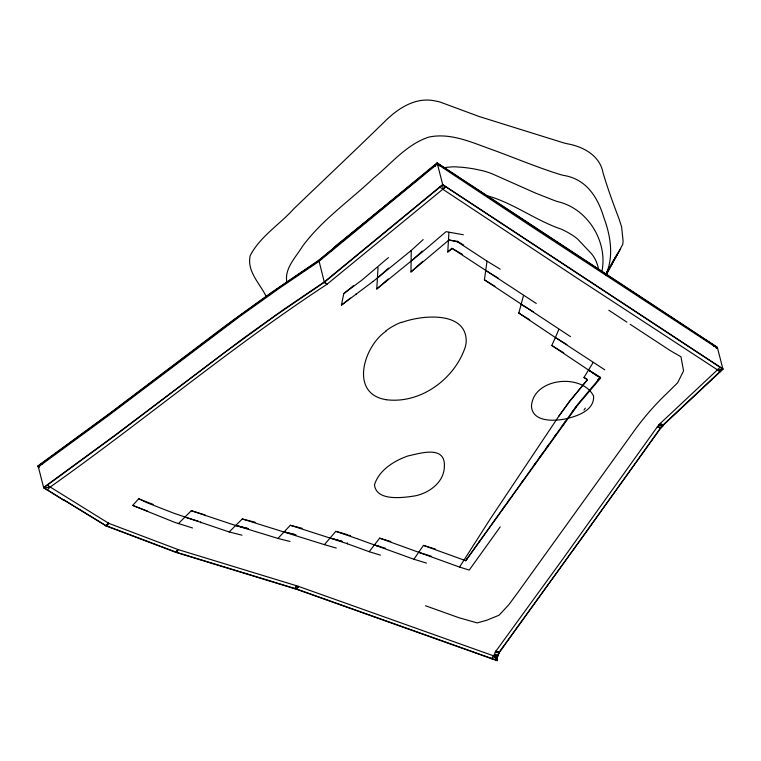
<?xml version="1.0" encoding="UTF-8"?>
<svg xmlns="http://www.w3.org/2000/svg" width="761" height="761" viewBox="0 0 761 761"><rect width="100%" height="100%" fill="white"/><g stroke="black" fill="none" stroke-linecap="round" stroke-linejoin="round"><path stroke-width="1.14" d="M462.288 244.205L457.456 241.323L448.942 240.029L410.978 271.972L411.263 250.455L423.145 239.591M378.036 267.644L376.771 288.999L422.146 252.11L446.06 231.658L463.325 234.749M536.248 303.449L452.357 248.571L447.772 252.005L448.923 232.267M448.391 240.552L448.942 240.029L457.608 241.893L487.011 261.137L484.424 279.858L570.503 336.628M353.532 285.603L343.791 293.613L341.385 305.19L372.976 281.541M601.694 272.409C608.515 242.331 587.93 208.485 557.604 201.617A157.422 115.32 -14.4 0 1 554.379 200.514L535.649 193.132L492.272 173.869A67.862 49.712 -14.4 0 0 489.123 172.671L485.87 171.625A80.485 58.958 -14.4 0 0 482.522 170.702L474.455 168.999A153.817 112.676 -14.4 0 0 462.564 167.315L455.24 166.83A42.331 31.011 -14.4 0 0 451.52 166.906L446.498 167.391A50.045 36.661 -14.4 0 0 443.986 167.791M523.482 295.629L519.088 312.039M518.935 312.552L518.793 313.056L555.368 337.532L604.767 369.808M63.867 500.234L43.605 487.468L113.941 436.015L244.975 337.104L284.585 308.842L324.262 281.95L442.683 184.514L722.864 368.876L663.231 424.828L663.345 425.58L660.805 427.996L499.368 652.462L495.782 651.368L493.708 656.087L491.682 658.76L493.651 655.868L298.464 586.379L296.742 588.909M63.382 499.929L43.691 487.801L38.136 466.151L108.338 414.802L239.296 315.939L278.916 287.658L318.792 260.633L437.214 163.196L717.395 347.558L722.95 369.199L663.307 425.152L659.207 424.914L657.523 426.569L561.723 560.553L495.839 651.245L499.064 652.776L498.132 655.259L494.26 654.841L498.075 655.402L496.743 658.408L497.104 660.672L296.495 589.271L176.267 552.496L178.045 549.556L296.647 585.78L294.868 588.729L296.742 585.808L298.369 586.351L296.495 589.271L298.474 586.389M660.32 423.439L663.307 425.152L660.729 427.672L585.209 533.451L499.444 651.777L496.828 658.741L493.708 656.087L497.532 656.648M605.889 274.654C613.994 256.59 610.626 235.729 603.92 217.779C597.689 196.918 586.151 178.702 562.836 175.268A131.301 96.181 -14.4 0 1 559.192 174.231C537.256 167.306 515.987 158.45 494.422 150.469C473.466 143.249 451.492 132.29 428.814 137.094C406.488 144.39 391.287 163.739 373.613 178.122C350.707 199.915 324.11 218.274 304.647 243.482A143.734 105.294 -14.4 0 0 302.469 246.364C295.753 257.399 284.043 268.585 286.916 282.626M558.802 329.465L555.758 336.647M357.413 538.807L413.898 559.249L423.458 545.409L465.751 560.714L577.742 405.061L600.591 378.074L551.754 345.484L555.368 337.532L566.888 344.581M605.775 275.587L622.812 244.243L623.078 240.828L621.623 226.968L618.836 218.255A183.296 134.278 -14.4 0 1 617.571 215.03C612.31 201.047 607.23 187.016 602.997 172.68C599.972 155.824 583.535 146.73 567.963 143.905A116.909 85.641 -14.4 0 1 563.758 142.916L479.164 116.519L440.229 102.107A39.163 28.69 -14.4 0 0 436.034 101.146C415.934 96.228 397.642 108.509 384.134 122.102C354.245 151.296 323.825 179.938 293.698 208.904C279.534 224.676 259.967 236.576 250.141 255.753C246.783 271.858 260.11 283.568 266.369 296.876M606.146 274.683L617.77 253.289L606.688 272.571L620.691 248.742M615.249 257.922L612.234 262.212M593.057 362.645L583.982 377.427L587.511 379.787L569.418 401.561L558.498 416.657L490.541 518.507L459.539 567.078L379.634 538.151L369.199 551.706L347.549 543.82L347.178 542.717M176.133 552.457L178.045 549.556L108.585 523.264L105.874 525.813L108.576 523.226L47.287 485.204L43.691 487.801L49.912 487.382L47.192 489.96M176.124 552.229L177.912 549.718M106.179 525.994L108.585 523.264L106.179 525.994L63.914 499.987M479.126 541.899L479.706 541.09M502.422 509.375L542.593 453.271M521.637 482.55L523.378 480.105M533.861 465.475L535.611 463.03M539.102 458.151L556.567 433.76M562.683 425.228L554.817 436.196M563.568 424.001L565.318 421.565M466.702 559.23L504.163 506.94M507.663 502.06L509.404 499.625M546.084 448.391L549.585 443.52M500.215 526.897L469.233 570.065L459.539 567.078M178.045 549.537L175.991 552.4L106.53 526.127M571.454 413.033L577.599 404.51L600.391 377.304L588.557 370.065L597.965 376.324M574.964 408.162L575.839 406.945M561.808 426.445L567.944 417.913M568.828 416.695L573.214 410.598M465.751 560.714L466.997 558.821M583.963 410.036L585.333 408.134M558.498 416.657L569.418 401.561L587.454 379.549L583.982 377.427M632.239 433.599C642.541 418.997 654.251 405.356 667.216 393.057L677.604 382.821L683.568 370.892L680.962 356.785L670.184 350.545L630.118 324.262M631.725 434.303L517.918 592.4L508.709 604.871L498.997 615.249L486.802 620.215L477.204 622.917L459.102 617.78L425.447 605.737M192.533 527.972L174.726 522.36L132.671 505.418L138.721 498.759L146.692 502.612L173.451 513.076L229.166 531.958L242.264 518.964L324.395 544.648L335.81 531.33L347.986 534.831M331.045 250.978L334.089 247.62A54.307 39.781 -14.4 0 1 336.59 245.213L416.096 180.966M178.369 523.654L191.296 510.717L232.98 524.633L277.927 538.427L290.341 525.28L302.079 528.286M597.88 379.882L599.697 378.008M713.828 346.35L714.522 345.684L713.818 346.312M447.772 252.005L451.787 248.219L460.51 253.204M716.567 348.338L717.395 347.558L715.987 347.758M663.345 425.58L659.207 424.914L662.241 426.636L659.169 424.467L717.309 369.979L720.296 371.701L577.989 278.716L442.95 189.356L442.769 184.847L437.214 163.196L437.28 164.89M411.235 261.109L422.307 251.035M422.669 261.337L410.978 271.972M388.424 257.589L362.103 279.972L343.791 293.613M377.694 277.87L388.548 268.072M376.771 288.999L388.262 278.935M439.497 165.822L440.2 165.185M442.95 189.356L445.756 186.835L327.278 284.043L324.348 282.283L318.964 260.757M720.077 367.325L717.271 369.846L722.95 369.199L442.769 184.847L324.348 282.283L275.644 315.482L225.142 352.172L116.081 434.807L47.287 485.204L49.874 487.249C143.372 421.156 231.068 347.092 326.935 284.329L324.519 282.398M437.128 162.873L437.271 164.062L529.96 225.513L717.537 348.376L717.309 347.235L437.128 162.873L318.707 260.31L270.364 293.251L226.283 325.147L110.583 412.728L38.05 465.827L38.259 466.978L39.287 467.615M437.271 164.062L318.821 261.499L279.182 288.362L239.62 316.586L108.614 415.487L38.259 466.978M411.216 250.493L373.099 281.446M341.385 305.19L350.383 298.093M385.941 331.301C364.072 345.922 348.871 393.732 386.169 399.696M401.637 322.531C421.394 314.987 467.244 310.469 466.189 342.165A55.001 41.741 -7.9 0 1 465.275 347.006C454.669 379.045 420.567 404.062 386.303 399.725M39.677 466.017L38.136 466.151L39.011 466.693M495.192 652.348L499.064 652.776L495.782 651.359M484.338 194.987C511.792 201.703 534.669 220.176 561.418 229.213A105.085 76.975 -14.4 0 1 571.321 234.502L574.603 236.719A72.419 53.051 -14.4 0 1 577.666 239.097L591.792 254.06A59.206 43.367 -14.4 0 1 596.015 260.956L597.556 265.104A77.698 56.923 -14.4 0 1 598.251 267.672L598.755 270.269M659.188 424.505L663.307 425.152L659.169 424.467L662.536 425.028M242.264 518.964L255.201 522.236M237.603 525.927L235.672 525.442L247.867 528.534M295.515 534.736L284.11 531.844L290.169 533.385M237.965 526.013L248.552 528.705M277.927 538.427L289.989 541.48M229.166 531.958L242.027 535.202M292.452 533.965L296.039 534.888M335.706 539.587L342.412 541.423M335.163 539.444L334.517 539.254M349.594 535.297L350.659 535.601M330.093 537.989L341.851 541.366M324.395 544.648L336.305 548.072M333.442 538.95L334.089 539.13M379.634 538.151L390.821 541.556M380.243 546.712L374.402 544.933L385.466 548.301M423.458 545.409L435.302 549.033M418.664 552.324L431.145 556.148M413.898 559.249L426.493 563.102M369.199 551.706L380.462 555.149M465.722 560.6L463.868 560.029L464.686 560.286M191.296 510.717L204.271 514.702M184.78 517.109L198.583 521.342M290.341 525.28L334.155 539.387M657.323 426.854L660.805 427.996L657.789 426.322M496.039 650.959L499.368 652.462M335.801 539.939L347.454 543.792M335.03 539.692L334.479 539.501M138.721 498.759L153.18 504.438M335.81 531.33L356.871 538.626M132.671 505.418L147.548 511.135M497.019 660.339L296.41 588.938L176.048 552.125L106.093 525.67L64.409 500.281M657.523 426.569L660.805 427.996M462.983 244.614L463.668 245.023M461.195 253.613L462.564 254.421M496.514 658.389L497.104 660.672L493.708 656.087L496.933 658.008M435.102 166.041L434.369 165.594L435.121 166.126M439.925 187.244L442.854 189.004M487.011 261.137L500.177 269.166M64.599 500.681L63.429 499.682M485.775 270.536L498.312 278.184M484.424 279.858L494.907 286.269M521.237 304.429L533.223 311.763M518.783 313.094L529.713 319.782M551.754 345.484L563.758 352.838M38.05 465.827L39.077 466.455M626.912 322.15L608.81 310.231M318.792 260.633L319.439 261.147M324.348 282.283L327.116 284.205M493.708 656.087L496.962 658.379M41.731 463.563L42.378 464.067M600.391 377.304L600.591 378.074M597.613 380.148L597.804 380.88M577.599 404.51L577.742 405.061M457.456 241.323L457.608 241.893M385.589 281.361L385.751 281.989M356.148 293.556L356.386 294.507M205.137 514.969L205.337 515.73M200.562 521.951L200.78 522.817M318.707 260.31L318.821 261.499M417.076 180.262A102.202 74.863 -14.4 0 1 418.065 179.567M385.665 331.092A56.533 43.634 -4.5 0 1 401.447 322.217M531.463 406.241C532.491 421.908 553.123 421.223 564.538 419.111C576.267 416.543 594.484 410.902 593.58 396.091C582.279 372.995 533.214 377.589 531.463 406.241M444.376 466.503C444.148 482.236 429.128 493.157 414.859 495.915C403.092 497.723 376.257 501.547 374.479 484.824C379.064 470.051 394.074 460.824 407.982 455.934C420.433 453.309 445.48 444.947 444.376 466.503M499.064 652.776L495.421 651.749L499.064 652.776"/></g></svg>
